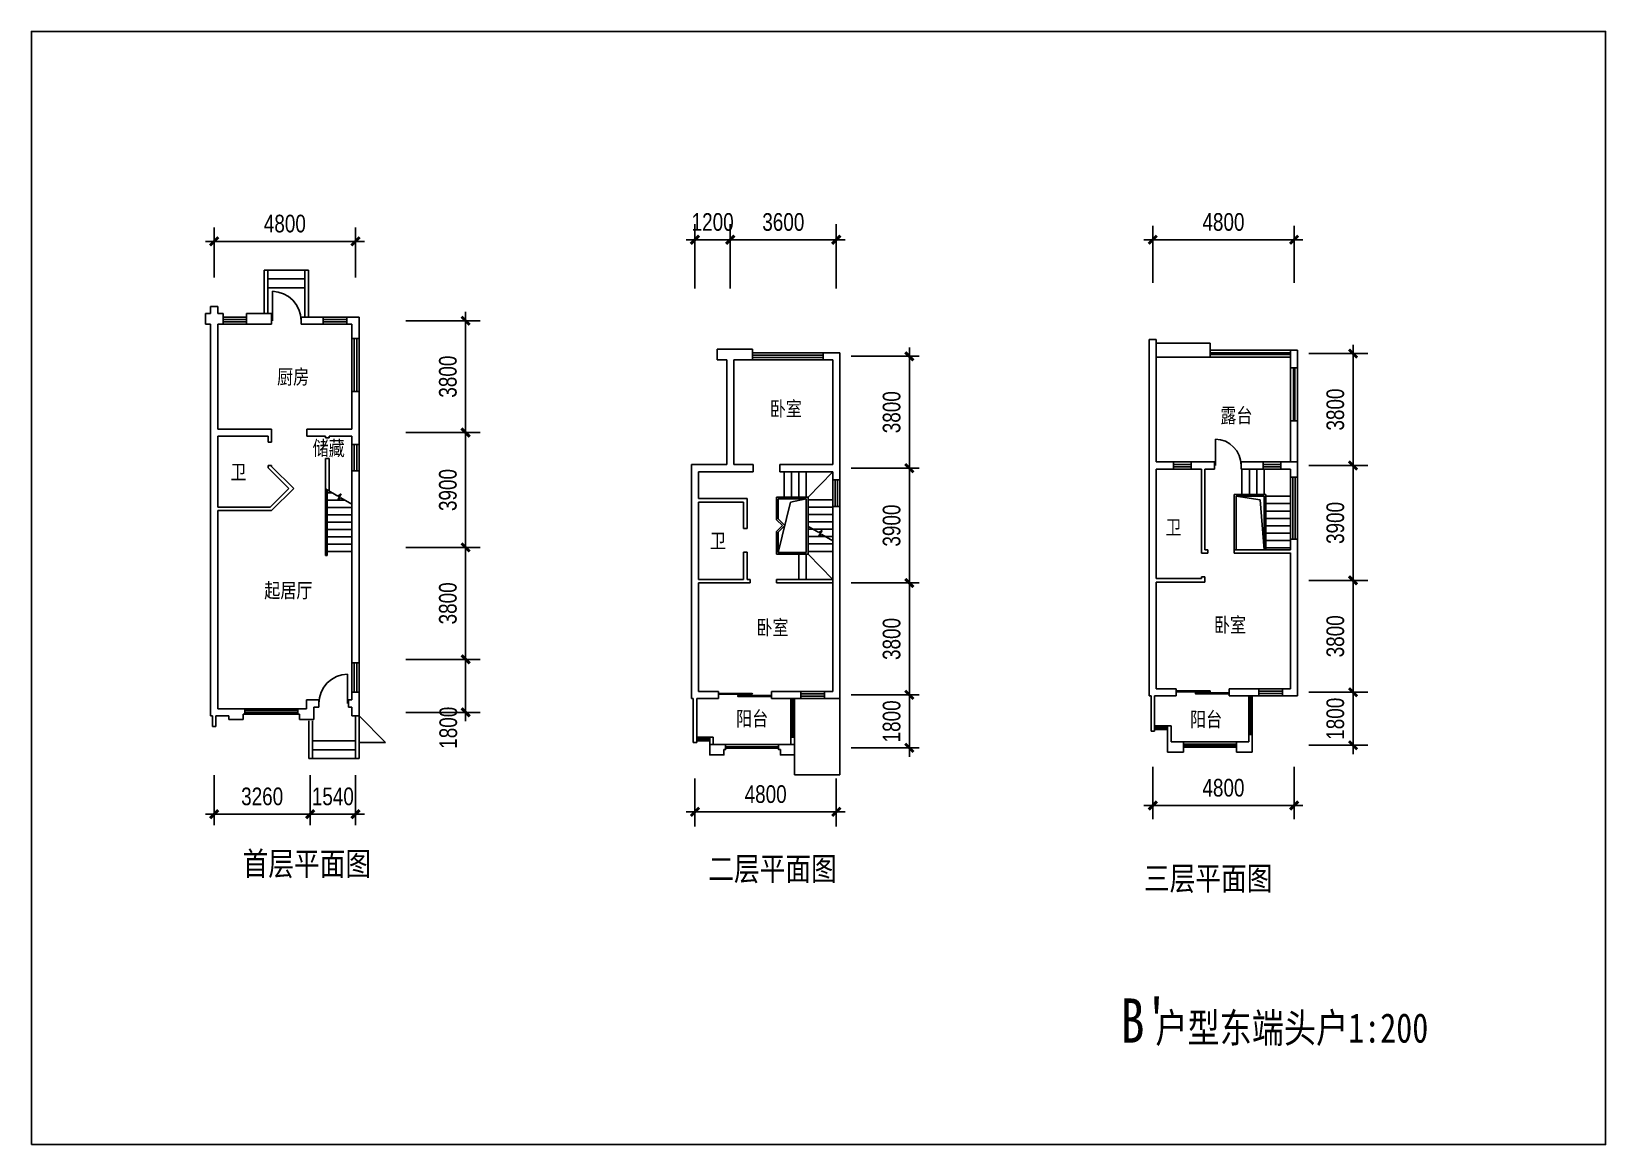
# Model space of a CAD drawing. Extents: x 44538 to 169108, y -31409 to 78060.
# Drawn here: x 115242 to 168702, y -31409 to 6391 of the extents above; entities that cross this region are included whole.
import ezdxf

# ---------------------------------------------------------------- set-up
doc = ezdxf.new("R2010")
doc.units = 0
doc.header["$LTSCALE"] = 1000
doc.header["$MEASUREMENT"] = 0
doc.header["$PDMODE"] = 2
doc.layers.get('0').update_dxf_attribs({"linetype": 'CONTINUOUS'})
doc.layers.get('DEFPOINTS').update_dxf_attribs({"linetype": 'CONTINUOUS'})
for name, color, linetype in [('AXIS', 3, 'CONTINUOUS'), ('GROUND', 2, 'CONTINUOUS'), ('PLN-TEXT', 7, 'CONTINUOUS'), ('PUB_TEXT', 7, 'CONTINUOUS'), ('PUB_TITLE', 4, 'CONTINUOUS'), ('ROOF', 4, 'CONTINUOUS'), ('STAIR', 4, 'CONTINUOUS'), ('WALL', 255, 'CONTINUOUS'), ('WINDOW', 2, 'CONTINUOUS')]:
    doc.layers.add(name, color=color, linetype=linetype)
doc.styles.add('-宋体', font='SimSun.ttf', dxfattribs={"width": 0.8})
doc.styles.add('_HZTXT', font='SimSun.ttf')
doc.styles.add('DIM_FONT', font='rt.shx', dxfattribs={"width": 0.8, "bigfont": 'jd.shx'})
doc.dimstyles.new('AXIS200', dxfattribs={"dimscale": 2, "dimtxt": 300, "dimasz": 1, "dimexe": 250, "dimexo": 300, "dimgap": 150, "dimtad": 1, "dimdec": 0, "dimzin": 0, "dimtxsty": 'DIM_FONT', "dimblk": '_DIMX', "dimblk1": '_DIMX', "dimblk2": '_DIMX', "dimcen": 0.09, "dimdle": 30, "dimse1": 1, "dimse2": 1, "dimclrd": 256, "dimclre": 256, "dimclrt": 7, "dimazin": 3, "dimtfac": 1, "dimtdec": 0, "dimtix": 1, "dimtmove": 0, "dimatfit": 3, "dimtolj": 1, "dimtzin": 0})
doc.dimstyles.new('DIMN200', dxfattribs={"dimscale": 2, "dimtxt": 300, "dimasz": 1, "dimexe": 250, "dimexo": 300, "dimgap": 150, "dimtad": 1, "dimdec": 0, "dimzin": 0, "dimtxsty": 'DIM_FONT', "dimblk": '_DIMX', "dimblk1": '_DIMX', "dimblk2": '_DIMX', "dimcen": 0.09, "dimdle": 30, "dimclrd": 256, "dimclre": 256, "dimclrt": 7, "dimazin": 3, "dimtfac": 1, "dimtdec": 0, "dimtix": 1, "dimtmove": 0, "dimatfit": 3, "dimtolj": 1, "dimtzin": 0})

# ---------------------------------------------------------------- blocks, each defined once
blk = doc.blocks.new('_DIMX')
blk.add_line((-150, 0), (150, 0))
at = {"const_width": 50}
blk.add_lwpolyline([(-70, -70), (70, 70)], dxfattribs=at)
blk = doc.blocks.new('*D24')
at = {"linetype": 'BYBLOCK'}
blk.add_line((121449, -736), (126245, -736), dxfattribs=at)
at = {"layer": 'DEFPOINTS', "color": 0, "linetype": 'BYBLOCK'}
for p in [(126247, -736), (121447, -6336), (126247, -6336)]:
    blk.add_point(p, dxfattribs=at)
at = {"linetype": 'BYBLOCK', "xscale": 2, "yscale": 2, "zscale": 2, "rotation": 180}
blk.add_blockref('_DIMX', (121447, -736), dxfattribs=at)
at = {"linetype": 'BYBLOCK', "xscale": 2, "yscale": 2, "zscale": 2}
blk.add_blockref('_DIMX', (126247, -736), dxfattribs=at)
at = {"color": 7, "linetype": 'BYBLOCK', "insert": (123847, -136), "char_height": 600, "attachment_point": 5, "style": 'DIM_FONT'}
blk.add_mtext('\\A1;4800', dxfattribs=at)
blk = doc.blocks.new('M_B15SGY')
at = {"linetype": 'CONTINUOUS'}
for p, q in [((-0.5, 0.5), (0.5, 0.5)), ((0.5, 0.167), (-0.5, 0.167)), ((0.5, -0.167), (-0.5, -0.167))]:
    blk.add_line(p, q, dxfattribs=at)
blk = doc.blocks.new('*D25')
at = {"linetype": 'BYBLOCK'}
for p, q in [((124705, -20190), (124703, -20190)), ((124707, -20190), (126247, -20190)), ((126249, -20190), (126251, -20190))]:
    blk.add_line(p, q, dxfattribs=at)
at = {"layer": 'DEFPOINTS', "color": 0, "linetype": 'BYBLOCK'}
for p in [(124707, -13790), (126247, -13790), (126247, -20190)]:
    blk.add_point(p, dxfattribs=at)
at = {"linetype": 'BYBLOCK', "xscale": 2, "yscale": 2, "zscale": 2}
blk.add_blockref('_DIMX', (124707, -20190), dxfattribs=at)
at = {"linetype": 'BYBLOCK', "xscale": 2, "yscale": 2, "zscale": 2, "rotation": 180}
blk.add_blockref('_DIMX', (126247, -20190), dxfattribs=at)
at = {"color": 7, "linetype": 'BYBLOCK', "insert": (125477, -19590), "char_height": 600, "attachment_point": 5, "style": 'DIM_FONT'}
blk.add_mtext('\\A1;1540', dxfattribs=at)
blk = doc.blocks.new('M_A2ZXL')
blk.add_line((-0.472, 0), (-0.472, -1))
blk.add_arc((-0.5, 0), 1, 271.6231, 0)
blk = doc.blocks.new('*D26')
at = {"linetype": 'BYBLOCK'}
for p, q in [((128562, -3431), (130486, -3431)), ((129986, -3433), (129986, -7229)), ((128562, -7231), (130486, -7231))]:
    blk.add_line(p, q, dxfattribs=at)
at = {"layer": 'DEFPOINTS', "color": 0, "linetype": 'BYBLOCK'}
for p in [(127962, -3431), (127962, -7231), (129986, -7231)]:
    blk.add_point(p, dxfattribs=at)
at = {"linetype": 'BYBLOCK', "xscale": 2, "yscale": 2, "zscale": 2}
for p, rotation in [((129986, -3431), 90), ((129986, -7231), 270)]:
    blk.add_blockref('_DIMX', p, dxfattribs=dict(at, rotation=rotation))
at = {"color": 7, "linetype": 'BYBLOCK', "insert": (129386, -5331), "char_height": 600, "attachment_point": 5, "rotation": 90, "style": 'DIM_FONT'}
blk.add_mtext('\\A1;3800', dxfattribs=at)
blk = doc.blocks.new('*D27')
at = {"linetype": 'BYBLOCK'}
blk.add_line((129986, -11133), (129986, -14929), dxfattribs=at)
at = {"layer": 'DEFPOINTS', "color": 0, "linetype": 'BYBLOCK'}
for p in [(127962, -11131), (127962, -14931), (129986, -14931)]:
    blk.add_point(p, dxfattribs=at)
at = {"linetype": 'BYBLOCK', "xscale": 2, "yscale": 2, "zscale": 2}
for p, rotation in [((129986, -11131), 90), ((129986, -14931), 270)]:
    blk.add_blockref('_DIMX', p, dxfattribs=dict(at, rotation=rotation))
at = {"color": 7, "linetype": 'BYBLOCK', "insert": (129386, -13031), "char_height": 600, "attachment_point": 5, "rotation": 90, "style": 'DIM_FONT'}
blk.add_mtext('\\A1;3800', dxfattribs=at)
blk = doc.blocks.new('*D28')
at = {"linetype": 'BYBLOCK'}
blk.add_line((129986, -14933), (129986, -16729), dxfattribs=at)
at = {"layer": 'DEFPOINTS', "color": 0, "linetype": 'BYBLOCK'}
for p in [(127962, -14931), (127962, -16731), (129986, -16731)]:
    blk.add_point(p, dxfattribs=at)
at = {"linetype": 'BYBLOCK', "xscale": 2, "yscale": 2, "zscale": 2}
for p, rotation in [((129986, -14931), 90), ((129986, -16731), 270)]:
    blk.add_blockref('_DIMX', p, dxfattribs=dict(at, rotation=rotation))
at = {"color": 7, "linetype": 'BYBLOCK', "insert": (129400, -17255), "char_height": 600, "attachment_point": 5, "rotation": 90, "style": 'DIM_FONT'}
blk.add_mtext('\\A1;1800', dxfattribs=at)
blk = doc.blocks.new('*D29')
at = {"linetype": 'BYBLOCK'}
blk.add_line((129986, -7233), (129986, -11129), dxfattribs=at)
at = {"layer": 'DEFPOINTS', "color": 0, "linetype": 'BYBLOCK'}
for p in [(127962, -7231), (127962, -11131), (129986, -11131)]:
    blk.add_point(p, dxfattribs=at)
at = {"linetype": 'BYBLOCK', "xscale": 2, "yscale": 2, "zscale": 2}
for p, rotation in [((129986, -7231), 90), ((129986, -11131), 270)]:
    blk.add_blockref('_DIMX', p, dxfattribs=dict(at, rotation=rotation))
at = {"color": 7, "linetype": 'BYBLOCK', "insert": (129386, -9181), "char_height": 600, "attachment_point": 5, "rotation": 90, "style": 'DIM_FONT'}
blk.add_mtext('\\A1;3900', dxfattribs=at)
blk = doc.blocks.new('*D30')
at = {"linetype": 'BYBLOCK'}
blk.add_line((121449, -20190), (124705, -20190), dxfattribs=at)
at = {"layer": 'DEFPOINTS', "color": 0, "linetype": 'BYBLOCK'}
for p in [(121447, -13790), (124707, -13790), (124707, -20190)]:
    blk.add_point(p, dxfattribs=at)
at = {"linetype": 'BYBLOCK', "xscale": 2, "yscale": 2, "zscale": 2, "rotation": 180}
blk.add_blockref('_DIMX', (121447, -20190), dxfattribs=at)
at = {"linetype": 'BYBLOCK', "xscale": 2, "yscale": 2, "zscale": 2}
blk.add_blockref('_DIMX', (124707, -20190), dxfattribs=at)
at = {"color": 7, "linetype": 'BYBLOCK', "insert": (123077, -19590), "char_height": 600, "attachment_point": 5, "style": 'DIM_FONT'}
blk.add_mtext('\\A1;3260', dxfattribs=at)
blk = doc.blocks.new('*D31')
at = {"linetype": 'BYBLOCK'}
blk.add_line((145057, -4641), (145057, -8437), dxfattribs=at)
at = {"layer": 'DEFPOINTS', "color": 0, "linetype": 'BYBLOCK'}
for p in [(141848, -4639), (141848, -8439), (145057, -8439)]:
    blk.add_point(p, dxfattribs=at)
at = {"linetype": 'BYBLOCK', "xscale": 2, "yscale": 2, "zscale": 2}
for p, rotation in [((145057, -4639), 90), ((145057, -8439), 270)]:
    blk.add_blockref('_DIMX', p, dxfattribs=dict(at, rotation=rotation))
at = {"color": 7, "linetype": 'BYBLOCK', "insert": (144457, -6539), "char_height": 600, "attachment_point": 5, "rotation": 90, "style": 'DIM_FONT'}
blk.add_mtext('\\A1;3800', dxfattribs=at)
blk = doc.blocks.new('*D32')
at = {"linetype": 'BYBLOCK'}
for p, q in [((145057, -16137), (145057, -16135)), ((145057, -16139), (145057, -17939)), ((145057, -17941), (145057, -17943))]:
    blk.add_line(p, q, dxfattribs=at)
at = {"layer": 'DEFPOINTS', "color": 0, "linetype": 'BYBLOCK'}
for p in [(141848, -16139), (141848, -17939), (145057, -17939)]:
    blk.add_point(p, dxfattribs=at)
at = {"linetype": 'BYBLOCK', "xscale": 2, "yscale": 2, "zscale": 2}
for p, rotation in [((145057, -16139), 270), ((145057, -17939), 90)]:
    blk.add_blockref('_DIMX', p, dxfattribs=dict(at, rotation=rotation))
at = {"color": 7, "linetype": 'BYBLOCK', "insert": (144457, -17039), "char_height": 600, "attachment_point": 5, "rotation": 90, "style": 'DIM_FONT'}
blk.add_mtext('\\A1;1800', dxfattribs=at)
blk = doc.blocks.new('*D33')
at = {"linetype": 'BYBLOCK'}
for p, q in [((137777, -18976), (137777, -20612)), ((142577, -18976), (142577, -20612)), ((137779, -20112), (142575, -20112))]:
    blk.add_line(p, q, dxfattribs=at)
at = {"layer": 'DEFPOINTS', "color": 0, "linetype": 'BYBLOCK'}
for p in [(137777, -18376), (142577, -18376), (142577, -20112)]:
    blk.add_point(p, dxfattribs=at)
at = {"linetype": 'BYBLOCK', "xscale": 2, "yscale": 2, "zscale": 2, "rotation": 180}
blk.add_blockref('_DIMX', (137777, -20112), dxfattribs=at)
at = {"linetype": 'BYBLOCK', "xscale": 2, "yscale": 2, "zscale": 2}
blk.add_blockref('_DIMX', (142577, -20112), dxfattribs=at)
at = {"color": 7, "linetype": 'BYBLOCK', "insert": (140177, -19512), "char_height": 600, "attachment_point": 5, "style": 'DIM_FONT'}
blk.add_mtext('\\A1;4800', dxfattribs=at)
blk = doc.blocks.new('*D34')
at = {"linetype": 'BYBLOCK'}
blk.add_line((145057, -8441), (145057, -12337), dxfattribs=at)
at = {"layer": 'DEFPOINTS', "color": 0, "linetype": 'BYBLOCK'}
for p in [(141848, -8439), (141848, -12339), (145057, -12339)]:
    blk.add_point(p, dxfattribs=at)
at = {"linetype": 'BYBLOCK', "xscale": 2, "yscale": 2, "zscale": 2}
for p, rotation in [((145057, -8439), 90), ((145057, -12339), 270)]:
    blk.add_blockref('_DIMX', p, dxfattribs=dict(at, rotation=rotation))
at = {"color": 7, "linetype": 'BYBLOCK', "insert": (144457, -10389), "char_height": 600, "attachment_point": 5, "rotation": 90, "style": 'DIM_FONT'}
blk.add_mtext('\\A1;3900', dxfattribs=at)
blk = doc.blocks.new('M_A14NPV')
for points in [[(0.18, 0.178), (0.177, 0.16), (-0.617, 0.16), (-0.617, 0.181)], [(0.632, 0.226), (0.629, 0.208), (-0.164, 0.208), (-0.164, 0.229)]]:
    blk.add_lwpolyline(points, close=True)
blk = doc.blocks.new('*D35')
at = {"linetype": 'BYBLOCK'}
blk.add_line((145057, -12341), (145057, -16137), dxfattribs=at)
at = {"layer": 'DEFPOINTS', "color": 0, "linetype": 'BYBLOCK'}
for p in [(141848, -12339), (141848, -16139), (145057, -16139)]:
    blk.add_point(p, dxfattribs=at)
at = {"linetype": 'BYBLOCK', "xscale": 2, "yscale": 2, "zscale": 2}
for p, rotation in [((145057, -12339), 90), ((145057, -16139), 270)]:
    blk.add_blockref('_DIMX', p, dxfattribs=dict(at, rotation=rotation))
at = {"color": 7, "linetype": 'BYBLOCK', "insert": (144457, -14239), "char_height": 600, "attachment_point": 5, "rotation": 90, "style": 'DIM_FONT'}
blk.add_mtext('\\A1;3800', dxfattribs=at)
blk = doc.blocks.new('*D36')
at = {"linetype": 'BYBLOCK'}
blk.add_line((142575, -682), (138979, -682), dxfattribs=at)
at = {"layer": 'DEFPOINTS', "color": 0, "linetype": 'BYBLOCK'}
for p in [(138977, -682), (138977, -6282), (142577, -6282)]:
    blk.add_point(p, dxfattribs=at)
at = {"linetype": 'BYBLOCK', "xscale": 2, "yscale": 2, "zscale": 2, "rotation": 180}
blk.add_blockref('_DIMX', (138977, -682), dxfattribs=at)
at = {"linetype": 'BYBLOCK', "xscale": 2, "yscale": 2, "zscale": 2}
blk.add_blockref('_DIMX', (142577, -682), dxfattribs=at)
at = {"color": 7, "linetype": 'BYBLOCK', "insert": (140777, -82), "char_height": 600, "attachment_point": 5, "style": 'DIM_FONT'}
blk.add_mtext('\\A1;3600', dxfattribs=at)
blk = doc.blocks.new('*D37')
at = {"linetype": 'BYBLOCK'}
for p, q in [((137775, -682), (137773, -682)), ((138977, -682), (137777, -682)), ((138979, -682), (138981, -682))]:
    blk.add_line(p, q, dxfattribs=at)
at = {"layer": 'DEFPOINTS', "color": 0, "linetype": 'BYBLOCK'}
for p in [(137777, -682), (137777, -6282), (138977, -6282)]:
    blk.add_point(p, dxfattribs=at)
at = {"linetype": 'BYBLOCK', "xscale": 2, "yscale": 2, "zscale": 2}
blk.add_blockref('_DIMX', (137777, -682), dxfattribs=at)
at = {"linetype": 'BYBLOCK', "xscale": 2, "yscale": 2, "zscale": 2, "rotation": 180}
blk.add_blockref('_DIMX', (138977, -682), dxfattribs=at)
at = {"color": 7, "linetype": 'BYBLOCK', "insert": (138377, -82), "char_height": 600, "attachment_point": 5, "style": 'DIM_FONT'}
blk.add_mtext('\\A1;1200', dxfattribs=at)
blk = doc.blocks.new('*D65')
at = {"linetype": 'BYBLOCK'}
for p, q in [((160127, -16047), (160127, -16045)), ((160127, -16049), (160127, -17849)), ((160127, -17851), (160127, -17853))]:
    blk.add_line(p, q, dxfattribs=at)
at = {"layer": 'DEFPOINTS', "color": 0, "linetype": 'BYBLOCK'}
for p in [(158625, -16049), (158625, -17849), (160127, -17849)]:
    blk.add_point(p, dxfattribs=at)
at = {"linetype": 'BYBLOCK', "xscale": 2, "yscale": 2, "zscale": 2}
for p, rotation in [((160127, -16049), 270), ((160127, -17849), 90)]:
    blk.add_blockref('_DIMX', p, dxfattribs=dict(at, rotation=rotation))
at = {"color": 7, "linetype": 'BYBLOCK', "insert": (159527, -16949), "char_height": 600, "attachment_point": 5, "rotation": 90, "style": 'DIM_FONT'}
blk.add_mtext('\\A1;1800', dxfattribs=at)
blk = doc.blocks.new('*D66')
at = {"linetype": 'BYBLOCK'}
blk.add_line((153327, -19895), (158123, -19895), dxfattribs=at)
at = {"layer": 'DEFPOINTS', "color": 0, "linetype": 'BYBLOCK'}
for p in [(153325, -13820), (158125, -13820), (158125, -19895)]:
    blk.add_point(p, dxfattribs=at)
at = {"linetype": 'BYBLOCK', "xscale": 2, "yscale": 2, "zscale": 2, "rotation": 180}
blk.add_blockref('_DIMX', (153325, -19895), dxfattribs=at)
at = {"linetype": 'BYBLOCK', "xscale": 2, "yscale": 2, "zscale": 2}
blk.add_blockref('_DIMX', (158125, -19895), dxfattribs=at)
at = {"color": 7, "linetype": 'BYBLOCK', "insert": (155725, -19295), "char_height": 600, "attachment_point": 5, "style": 'DIM_FONT'}
blk.add_mtext('\\A1;4800', dxfattribs=at)
blk = doc.blocks.new('*D67')
at = {"linetype": 'BYBLOCK'}
blk.add_line((160127, -8351), (160127, -12247), dxfattribs=at)
at = {"layer": 'DEFPOINTS', "color": 0, "linetype": 'BYBLOCK'}
for p in [(158625, -8349), (158625, -12249), (160127, -12249)]:
    blk.add_point(p, dxfattribs=at)
at = {"linetype": 'BYBLOCK', "xscale": 2, "yscale": 2, "zscale": 2}
for p, rotation in [((160127, -8349), 90), ((160127, -12249), 270)]:
    blk.add_blockref('_DIMX', p, dxfattribs=dict(at, rotation=rotation))
at = {"color": 7, "linetype": 'BYBLOCK', "insert": (159527, -10299), "char_height": 600, "attachment_point": 5, "rotation": 90, "style": 'DIM_FONT'}
blk.add_mtext('\\A1;3900', dxfattribs=at)
blk = doc.blocks.new('*D68')
at = {"linetype": 'BYBLOCK'}
blk.add_line((160127, -12251), (160127, -16047), dxfattribs=at)
at = {"layer": 'DEFPOINTS', "color": 0, "linetype": 'BYBLOCK'}
for p in [(158625, -12249), (158625, -16049), (160127, -16049)]:
    blk.add_point(p, dxfattribs=at)
at = {"linetype": 'BYBLOCK', "xscale": 2, "yscale": 2, "zscale": 2}
for p, rotation in [((160127, -12249), 90), ((160127, -16049), 270)]:
    blk.add_blockref('_DIMX', p, dxfattribs=dict(at, rotation=rotation))
at = {"color": 7, "linetype": 'BYBLOCK', "insert": (159527, -14149), "char_height": 600, "attachment_point": 5, "rotation": 90, "style": 'DIM_FONT'}
blk.add_mtext('\\A1;3800', dxfattribs=at)
blk = doc.blocks.new('*D69')
at = {"linetype": 'BYBLOCK'}
for p, q in [((159225, -4549), (160627, -4549)), ((160127, -4551), (160127, -8347)), ((159225, -8349), (160627, -8349))]:
    blk.add_line(p, q, dxfattribs=at)
at = {"layer": 'DEFPOINTS', "color": 0, "linetype": 'BYBLOCK'}
for p in [(158625, -4549), (158625, -8349), (160127, -8349)]:
    blk.add_point(p, dxfattribs=at)
at = {"linetype": 'BYBLOCK', "xscale": 2, "yscale": 2, "zscale": 2}
for p, rotation in [((160127, -4549), 90), ((160127, -8349), 270)]:
    blk.add_blockref('_DIMX', p, dxfattribs=dict(at, rotation=rotation))
at = {"color": 7, "linetype": 'BYBLOCK', "insert": (159527, -6449), "char_height": 600, "attachment_point": 5, "rotation": 90, "style": 'DIM_FONT'}
blk.add_mtext('\\A1;3800', dxfattribs=at)
blk = doc.blocks.new('*D70')
at = {"linetype": 'BYBLOCK'}
blk.add_line((153327, -681), (158123, -681), dxfattribs=at)
at = {"layer": 'DEFPOINTS', "color": 0, "linetype": 'BYBLOCK'}
for p in [(158125, -681), (153325, -6281), (158125, -6281)]:
    blk.add_point(p, dxfattribs=at)
at = {"linetype": 'BYBLOCK', "xscale": 2, "yscale": 2, "zscale": 2, "rotation": 180}
blk.add_blockref('_DIMX', (153325, -681), dxfattribs=at)
at = {"linetype": 'BYBLOCK', "xscale": 2, "yscale": 2, "zscale": 2}
blk.add_blockref('_DIMX', (158125, -681), dxfattribs=at)
at = {"color": 7, "linetype": 'BYBLOCK', "insert": (155725, -81), "char_height": 600, "attachment_point": 5, "style": 'DIM_FONT'}
blk.add_mtext('\\A1;4800', dxfattribs=at)

msp = doc.modelspace()

# ---------------------------------------------------------------- linework, layer by layer
at = {"layer": 'AXIS'}
for p, q in [((121446.9, -260.1), (121446.9, -1960.1)), ((126246.9, -260.1), (126246.9, -1960.1)), ((137777, -150.5), (137777, -2332.1)), ((138977, -150.5), (138977, -2332.1)), ((142577, -150.5), (142577, -2332.1)), ((153324.9, -214.5), (153324.9, -2140.6)), ((158124.9, -214.5), (158124.9, -2140.6)), ((129085.9, -3431.4), (127961.8, -3431.4)), ((145385.7, -4638.6), (143077, -4638.6)), ((160124.9, -4549.3), (158624.9, -4549.3)), ((129085.9, -7231.4), (127961.8, -7231.4)), ((145385.7, -8438.6), (143077, -8438.6)), ((160124.9, -8349.3), (158624.9, -8349.3)), ((130485.9, -11131.4), (127961.8, -11131.4)), ((160627.1, -12249.3), (158624.9, -12249.3)), ((145385.7, -12338.6), (143077, -12338.6)), ((130485.9, -14931.4), (127961.8, -14931.4)), ((145385.7, -16138.6), (143077, -16138.6)), ((160627.1, -16049.3), (158624.9, -16049.3)), ((130485.9, -16731.4), (127961.8, -16731.4)), ((145385.7, -17938.6), (143077, -17938.6)), ((160627.1, -17849.3), (158624.9, -17849.3)), ((153324.9, -20361.3), (153324.9, -18586.3)), ((158124.9, -20361.3), (158124.9, -18586.3)), ((121446.9, -20568.4), (121446.9, -18868.4)), ((124706.9, -20568.4), (124706.9, -18868.4)), ((126246.9, -20568.4), (126246.9, -18868.4)), ((137777, -20300.5), (137777, -19475.5)), ((142577, -20300.5), (142577, -19475.5))]:
    msp.add_line(p, q, dxfattribs=at)
at = {"layer": 'GROUND'}
for q in [(126366.9, -16851.4), (126366.9, -17751.4)]:
    msp.add_line((127266.9, -17751.4), q, dxfattribs=at)
at = {"layer": 'PLN-TEXT'}
msp.add_line((142127, -4518.6), (139727, -4518.6), dxfattribs=at)
at = {"layer": 'PUB_TEXT'}
for p, q in [((138857, -8318.6), (137657, -8318.6)), ((137657, -16018.6), (137657, -16258.6)), ((137717, -16258.6), (137657, -16258.6)), ((153264.9, -16169.3), (153204.9, -16169.3)), ((121386.9, -16851.4), (121326.9, -16851.4))]:
    msp.add_line(p, q, dxfattribs=at)
at = {"layer": 'PUB_TITLE'}
msp.add_lwpolyline([(115241.9, -31408.7), (115241.9, 6391.3), (168701.9, 6391.3), (168701.9, -31408.7)], close=True, dxfattribs=at)
at = {"layer": 'ROOF'}
for p, q in [((155274.9, -4189.3), (153444.8, -4189.3)), ((155274.9, -4669.3), (155274.9, -4189.3)), ((155274.9, -4669.3), (153444.8, -4669.3)), ((155274.9, -4429.3), (158244.9, -4429.3)), ((155274.9, -4524.3), (158004.9, -4524.3)), ((155274.9, -4574.3), (158004.9, -4574.3)), ((155274.9, -4669.3), (158004.9, -4669.3)), ((158004.9, -4429.3), (158004.9, -8229.3)), ((158244.9, -4429.3), (158004.9, -4429.3)), ((158244.9, -4429.3), (158244.9, -8229.3)), ((158004.9, -5029.3), (158244.9, -5029.3)), ((158099.9, -5029.3), (158099.9, -6829.3)), ((158149.9, -5029.3), (158149.9, -6829.3)), ((158004.9, -6829.3), (158244.9, -6829.3))]:
    msp.add_line(p, q, dxfattribs=at)
at = {"layer": 'STAIR'}
for p, q in [((123146.9, -1711.4), (123146.9, -3191.4)), ((123146.9, -1711.4), (124646.9, -1711.4)), ((123266.9, -1711.4), (123266.9, -3191.4)), ((123266.9, -2011.4), (124526.9, -2011.4)), ((124526.9, -1711.4), (124526.9, -3311.4)), ((124646.9, -1711.4), (124646.9, -3311.4)), ((123266.9, -2311.4), (124526.9, -2311.4)), ((156354.9, -9329.3), (156354.9, -8469.3)), ((156604.9, -9329.3), (156604.9, -8469.3)), ((156854.9, -9329.3), (156854.9, -8469.3)), ((157104.9, -9329.3), (157104.9, -8469.3)), ((140807, -9418.6), (140807, -8558.6)), ((141057, -9418.6), (141057, -8558.6)), ((141307, -9418.6), (141307, -8558.6)), ((141557, -9418.6), (141557, -8558.6)), ((141617, -9418.6), (142457, -8558.6)), ((125650, -9384.6), (125226.9, -9139.4)), ((125226.9, -9139.4), (125226.9, -11406.4)), ((125286.9, -9174.1), (125286.9, -11406.4)), ((125286.9, -9271.4), (125454.8, -9271.4)), ((125286.9, -9521.4), (125886.2, -9521.4)), ((125641.8, -9518.5), (125762.1, -9310.8)), ((125753.9, -9444.7), (125641.8, -9518.5)), ((125762.1, -9310.8), (125650, -9384.6)), ((126126.9, -9660.9), (125753.9, -9444.7)), ((140547, -9418.6), (141617, -9418.6)), ((140547, -9418.6), (140547, -10188.6)), ((140607, -9478.6), (141557, -9478.6)), ((140607, -9478.6), (140607, -10163.7)), ((140607, -11298.6), (141026, -9598.7)), ((141026, -9598.7), (141557, -9478.6)), ((141557, -9478.6), (141557, -11298.6)), ((141617, -9418.6), (141617, -11358.6)), ((141617, -9513.6), (142457, -9513.6)), ((156094.9, -11209.3), (156094.9, -9329.3)), ((156094.9, -9329.3), (157164.9, -9329.3)), ((156967, -9509.5), (156154.9, -9389.3)), ((156154.9, -9389.3), (157104.9, -9389.3)), ((156154.9, -11209.3), (156154.9, -9389.3)), ((157104.1, -11209.3), (156967, -9509.5)), ((157104.9, -9389.3), (157104.9, -11209.3)), ((157164.9, -9329.3), (157164.9, -11209.3)), ((157164.9, -9394.3), (158004.9, -9394.3)), ((125286.9, -9771.4), (126126.9, -9771.4)), ((125286.9, -10021.4), (126126.9, -10021.4)), ((141617, -9763.6), (142457, -9763.6)), ((141617, -10013.6), (142457, -10013.6)), ((157164.9, -9644.3), (158004.9, -9644.3)), ((157164.9, -9894.3), (158004.9, -9894.3)), ((157164.9, -10144.3), (158004.9, -10144.3)), ((125286.9, -10271.4), (126126.9, -10271.4)), ((125286.9, -10521.4), (126126.9, -10521.4)), ((140547, -10188.6), (140747, -10388.6)), ((140547, -10588.6), (140747, -10388.6)), ((140547, -10588.6), (140547, -11358.6)), ((140607, -10163.7), (140831.9, -10388.6)), ((140607, -10613.4), (140831.9, -10388.6)), ((140607, -10613.4), (140607, -11298.6)), ((141980.1, -10626.7), (141607, -10410.5)), ((141617, -10263.6), (142457, -10263.6)), ((141617, -10513.6), (142457, -10513.6)), ((141971.9, -10760.6), (142092.2, -10552.9)), ((142084, -10686.9), (141971.9, -10760.6)), ((142092.2, -10552.9), (141980.1, -10626.7)), ((142457, -10903.1), (142084, -10686.9)), ((157164.9, -10394.3), (158004.9, -10394.3)), ((157164.9, -10644.3), (158004.9, -10644.3)), ((125286.9, -10771.4), (126126.9, -10771.4)), ((125286.9, -11021.4), (126126.9, -11021.4)), ((141617, -10763.6), (142457, -10763.6)), ((141617, -11013.6), (142457, -11013.6)), ((157164.9, -10894.3), (158004.9, -10894.3)), ((157164.9, -11144.3), (158004.9, -11144.3)), ((125226.9, -11406.4), (125286.9, -11406.4)), ((125286.9, -11271.4), (126126.9, -11271.4)), ((140547, -11358.6), (141617, -11358.6)), ((140607, -11298.6), (141557, -11298.6)), ((141307, -11358.6), (141307, -12218.6)), ((141557, -11358.6), (141557, -12218.6)), ((141617, -11263.6), (142457, -11263.6)), ((142457, -12218.6), (141617, -11358.6)), ((124666.9, -17021.4), (124666.9, -18301.4)), ((124786.9, -17021.4), (124786.9, -18301.4)), ((126246.9, -16851.4), (126246.9, -18301.4)), ((126366.9, -16851.4), (126366.9, -18301.4)), ((126246.9, -17701.4), (124786.9, -17701.4)), ((126246.9, -18001.4), (124786.9, -18001.4)), ((126366.9, -18301.4), (124666.9, -18301.4))]:
    msp.add_line(p, q, dxfattribs=at)
at = {"layer": 'WALL'}
for p, q in [((121146.9, -3191.4), (121326.9, -3191.4)), ((121146.9, -3191.4), (121146.9, -3551.4)), ((121566.9, -2951.4), (121326.9, -2951.4)), ((121326.9, -3191.4), (121326.9, -2951.4)), ((121566.9, -3191.4), (121566.9, -2951.4)), ((121566.9, -3191.4), (121746.9, -3191.4)), ((121746.9, -3191.4), (121746.9, -3551.4)), ((122546.9, -3191.4), (123396.9, -3191.4)), ((122546.9, -3191.4), (122546.9, -3551.4)), ((123396.9, -3191.4), (123396.9, -3551.4)), ((121146.9, -3551.4), (121326.9, -3551.4)), ((121326.9, -7111.4), (121326.9, -3551.4)), ((121566.9, -7111.4), (121566.9, -3551.4)), ((121566.9, -3551.4), (121746.9, -3551.4)), ((122546.9, -3551.4), (123396.9, -3551.4)), ((124396.9, -3311.4), (125146.9, -3311.4)), ((124396.9, -3311.4), (124396.9, -3551.4)), ((124396.9, -3551.4), (125146.9, -3551.4)), ((125146.9, -3311.4), (125146.9, -3551.4)), ((125946.9, -3311.4), (125946.9, -3551.4)), ((125946.9, -3311.4), (125946.9, -3551.4)), ((125946.9, -3311.4), (126366.9, -3311.4)), ((125946.9, -3551.4), (126126.9, -3551.4)), ((126126.9, -3551.4), (126126.9, -4031.4)), ((126366.9, -3311.4), (126366.9, -4031.4)), ((126126.9, -4031.4), (126366.9, -4031.4)), ((153205, -8228), (153205, -4069.3)), ((153205, -4069.3), (153444.8, -4069.3)), ((153444.8, -8227.1), (153444.8, -4069.3)), ((138527, -4398.6), (138527, -4758.6)), ((138527, -4398.6), (139727, -4398.6)), ((138857, -4758.6), (138527, -4758.6)), ((138857, -8318.6), (138857, -4758.6)), ((139097, -8318.6), (139097, -4758.6)), ((139097, -4758.6), (139727, -4758.6)), ((139727, -4398.6), (139727, -4758.6)), ((142127, -4518.6), (142127, -4758.6)), ((142697, -4518.6), (142127, -4518.6)), ((142127, -4758.6), (142457, -4758.6)), ((142457, -4758.6), (142457, -8318.6)), ((142697, -4518.6), (142697, -8838.6)), ((126126.9, -5831.4), (126126.9, -7111.4)), ((126126.9, -5831.4), (126366.9, -5831.4)), ((126366.9, -5831.4), (126366.9, -7631.4)), ((121326.9, -9881.9), (121326.9, -7111.4)), ((121566.9, -7111.4), (123396.9, -7111.4)), ((121566.9, -9761.9), (121566.9, -7351.4)), ((121566.9, -7351.4), (123276.9, -7351.4)), ((123276.9, -7551.4), (123276.9, -7351.4)), ((123396.9, -7551.4), (123396.9, -7111.4)), ((124596.9, -7111.4), (126126.9, -7111.4)), ((124596.9, -7351.4), (124596.9, -7111.4)), ((124596.9, -7351.4), (125226.9, -7351.4)), ((125226.9, -7351.4), (125226.9, -7411.4)), ((125226.9, -7411.4), (125346.9, -7411.4)), ((125346.9, -7351.4), (126126.9, -7351.4)), ((125346.9, -7351.4), (125346.9, -7411.4)), ((126126.9, -7351.4), (126126.9, -7631.4)), ((123276.9, -7551.4), (123396.9, -7551.4)), ((126126.9, -7631.4), (126366.9, -7631.4)), ((123276.9, -8431.2), (123276.9, -8351.4)), ((123276.9, -8351.4), (123396.9, -8351.4)), ((123977.5, -9131.7), (123276.9, -8431.2)), ((123396.9, -8381.4), (123396.9, -8351.4)), ((124147.2, -9131.7), (123396.9, -8381.4)), ((125226.9, -8111.4), (125226.9, -9139.4)), ((125226.9, -8111.4), (125346.9, -8111.4)), ((125346.9, -8111.4), (125346.9, -9208.9)), ((126126.9, -8531.4), (126126.9, -15051.4)), ((126126.9, -8531.4), (126366.9, -8531.4)), ((126366.9, -8531.4), (126366.9, -15051.4)), ((137657, -9588.6), (137657, -8318.6)), ((139757, -8318.6), (139097, -8318.6)), ((139757, -8318.6), (139757, -8558.6)), ((142457, -8318.6), (140657, -8318.6)), ((140657, -8318.6), (140657, -8558.6)), ((153204.9, -16169.3), (153205, -8228)), ((153444.9, -8229.3), (154024.9, -8229.3)), ((153444.9, -12189.3), (153444.9, -8469.3)), ((153444.9, -8469.3), (154024.9, -8469.3)), ((154024.9, -8229.3), (154024.9, -8469.3)), ((154624.9, -8229.3), (154624.9, -8469.3)), ((154624.9, -8229.3), (155424.9, -8229.3)), ((154624.9, -8469.3), (154974.9, -8469.3)), ((154974.9, -11329.3), (154974.9, -8469.3)), ((155094.9, -11209.3), (155094.9, -8469.3)), ((155094.9, -8469.3), (155424.9, -8469.3)), ((155424.9, -8229.3), (155424.9, -8469.3)), ((156324.9, -8229.3), (156324.9, -8469.3)), ((156324.9, -8229.3), (157074.9, -8229.3)), ((156324.9, -8469.3), (157074.9, -8469.3)), ((157074.9, -8229.3), (157074.9, -8469.3)), ((157674.9, -8229.3), (158244.9, -8229.3)), ((157674.9, -8229.3), (157674.9, -8469.3)), ((157674.9, -8469.3), (158004.9, -8469.3)), ((158004.9, -11209.3), (158004.9, -8469.3)), ((158004.9, -8469.3), (158004.9, -8749.3)), ((158244.9, -8229.3), (158244.9, -8749.3)), ((137897, -8558.6), (139757, -8558.6)), ((137897, -9468.6), (137897, -8558.6)), ((140657, -8558.6), (142457, -8558.6)), ((142457, -8558.6), (142457, -8838.6)), ((142697, -8838.6), (142457, -8838.6)), ((158244.9, -8749.3), (158004.9, -8749.3)), ((123977.5, -9131.7), (123347.2, -9761.9)), ((124147.2, -9131.7), (123396.9, -9881.9)), ((137657, -12218.6), (137657, -9588.6)), ((137897, -9468.6), (139547, -9468.6)), ((137897, -12218.6), (137897, -9588.6)), ((137897, -9588.6), (139427, -9588.6)), ((139427, -10488.6), (139427, -9588.6)), ((139547, -10488.6), (139547, -9468.6)), ((121326.9, -16851.4), (121326.9, -9881.9)), ((121566.9, -9761.9), (123347.2, -9761.9)), ((121566.9, -16611.4), (121566.9, -9881.9)), ((121566.9, -9881.9), (123396.9, -9881.9)), ((142457, -9738.6), (142457, -16018.6)), ((142697, -9738.6), (142457, -9738.6)), ((142697, -9738.6), (142697, -16258.6)), ((139427, -10488.6), (139547, -10488.6)), ((155094.9, -11209.3), (155194.9, -11209.3)), ((155194.9, -11209.3), (155194.9, -11329.3)), ((156094.9, -11209.3), (158004.9, -11209.3)), ((156094.9, -11209.3), (156094.9, -11329.3)), ((158244.9, -10849.3), (158004.9, -10849.3)), ((158004.9, -11199.3), (158004.9, -10849.3)), ((158244.9, -10849.3), (158244.9, -16169.3)), ((139427, -12218.6), (139427, -11288.6)), ((139427, -11288.6), (139547, -11288.6)), ((139547, -12218.6), (139547, -11288.6)), ((154974.9, -11329.3), (155194.9, -11329.3)), ((156094.9, -11329.3), (158004.9, -11329.3)), ((158004.9, -11319.3), (158004.9, -15929.3)), ((137657, -16018.6), (137657, -12218.6)), ((137897, -12218.6), (139427, -12218.6)), ((139547, -12218.6), (139647, -12218.6)), ((139647, -12338.6), (139647, -12218.6)), ((140547, -12218.6), (142457, -12218.6)), ((140547, -12338.6), (140547, -12218.6)), ((153444.9, -12189.3), (154974.9, -12189.3)), ((154974.9, -12189.3), (154974.9, -12129.3)), ((154974.9, -12129.3), (155094.9, -12129.3)), ((155094.9, -12309.3), (155094.9, -12129.3)), ((137897, -16018.6), (137897, -12338.6)), ((137897, -12338.6), (139647, -12338.6)), ((140547, -12338.6), (142457, -12338.6)), ((140547, -12338.6), (142457, -12338.6)), ((153444.9, -12309.3), (155094.9, -12309.3)), ((153444.9, -15929.3), (153444.9, -12309.3)), ((126366.9, -15051.4), (126126.9, -15051.4)), ((137897, -16018.6), (138577, -16018.6)), ((138577, -16018.6), (138577, -16258.6)), ((140377, -16018.6), (141377, -16018.6)), ((140377, -16018.6), (140377, -16258.6)), ((141377, -16018.6), (141377, -16258.6)), ((142177, -16018.6), (142177, -16258.6)), ((142177, -16018.6), (142457, -16018.6)), ((154124.9, -15929.3), (153444.9, -15929.3)), ((154124.9, -15929.3), (154124.9, -16169.3)), ((155924.9, -15929.3), (156924.9, -15929.3)), ((155924.9, -15929.3), (155924.9, -16169.3)), ((156924.9, -15929.3), (156924.9, -16169.3)), ((157725.5, -15929.3), (157725.5, -16169.3)), ((158004.9, -15929.3), (157725.5, -15929.3)), ((124586.9, -16611.4), (124586.9, -16311.4)), ((124586.9, -16311.4), (125006.9, -16311.4)), ((124826.9, -16971.4), (124826.9, -16551.4)), ((124826.9, -16551.4), (125006.9, -16551.4)), ((125006.9, -16311.4), (125006.9, -16551.4)), ((126006.9, -16311.4), (126006.9, -16551.4)), ((126006.9, -16311.4), (126126.9, -16311.4)), ((126006.9, -16311.4), (126126.9, -16311.4)), ((126006.9, -16311.4), (126006.9, -16551.4)), ((126006.9, -16551.4), (126126.9, -16551.4)), ((126006.9, -16551.4), (126126.9, -16551.4)), ((126366.9, -16051.4), (126126.9, -16051.4)), ((126126.9, -16051.4), (126126.9, -16311.4)), ((126126.9, -16551.4), (126126.9, -16851.4)), ((126126.9, -16551.4), (126126.9, -16851.4)), ((126366.9, -16051.4), (126366.9, -16851.4)), ((137717, -17758.6), (137717, -16258.6)), ((137837, -17758.6), (137837, -16258.6)), ((137837, -16258.6), (138577, -16258.6)), ((140377, -16258.6), (141377, -16258.6)), ((142177, -16258.6), (142697, -16258.6)), ((153264.9, -17369.3), (153264.9, -16169.3)), ((153384.9, -17369.3), (153384.9, -16169.3)), ((154124.9, -16169.3), (153384.9, -16169.3)), ((155924.9, -16169.3), (156924.9, -16169.3)), ((158244.9, -16169.3), (157725.5, -16169.3)), ((121386.9, -17211.4), (121386.9, -16851.4)), ((121386.9, -16851.4), (121386.9, -16851.4)), ((121506.9, -17211.4), (121506.9, -16851.4)), ((121946.9, -16851.4), (121506.9, -16851.4)), ((122486.9, -16611.4), (121566.9, -16611.4)), ((121946.9, -16971.4), (121946.9, -16851.4)), ((122426.9, -16971.4), (121946.9, -16971.4)), ((122486.9, -16791.4), (122426.9, -16791.4)), ((122426.9, -16971.4), (122426.9, -16791.4)), ((122486.9, -16791.4), (122486.9, -16611.4)), ((124586.9, -16611.4), (124286.9, -16611.4)), ((124286.9, -16791.4), (124286.9, -16611.4)), ((124286.9, -16791.4), (124346.9, -16791.4)), ((124346.9, -16971.4), (124346.9, -16791.4)), ((124826.9, -16971.4), (124346.9, -16971.4)), ((126366.9, -16851.4), (126126.9, -16851.4)), ((121506.9, -17211.4), (121386.9, -17211.4)), ((138277, -17578.6), (138397, -17578.6)), ((138277, -17818.6), (138277, -17578.6)), ((138397, -17818.6), (138397, -17578.6)), ((153384.9, -17369.3), (153264.9, -17369.3)), ((137717, -17758.6), (137837, -17758.6))]:
    msp.add_line(p, q, dxfattribs=at)
for points in [[(138817, -17818.6), (138817, -17998.6), (138757, -17998.6), (138757, -18178.6), (138277, -18178.6), (138277, -17818.6)], [(140617, -17818.6), (140617, -17998.6), (140677, -17998.6), (140677, -18178.6), (141157, -18178.6), (141157, -17818.6)]]:
    msp.add_lwpolyline(points, close=True, dxfattribs=at)
at = {"layer": 'WINDOW'}
for p, q in [((122546.9, -3311.4), (121746.9, -3311.4)), ((125946.9, -3311.4), (125146.9, -3311.4)), ((126366.9, -4031.4), (126366.9, -5831.4)), ((126366.9, -7631.4), (126366.9, -8531.4)), ((154024.9, -8229.3), (154624.9, -8229.3)), ((157074.9, -8229.3), (157674.9, -8229.3)), ((142697, -8838.6), (142697, -9738.6)), ((158244.9, -8749.3), (158244.9, -10849.3)), ((126366.9, -15051.4), (126366.9, -16051.4)), ((141037, -17818.6), (141037, -16258.6)), ((141077, -17578.6), (141077, -16258.6)), ((141117, -17578.6), (141117, -16258.6)), ((141157, -18858.6), (141157, -16258.6)), ((141377, -16258.6), (142177, -16258.6)), ((142697, -16258.6), (142697, -18858.6)), ((156584.9, -17729.3), (156584.9, -16169.3)), ((156624.9, -17489.3), (156624.9, -16169.3)), ((156664.9, -17489.3), (156664.9, -16169.3)), ((156704.9, -17489.3), (156704.9, -16169.3)), ((156924.9, -16169.3), (157725.5, -16169.3)), ((122486.9, -16791.4), (124286.9, -16791.4)), ((138277, -17578.6), (137837, -17578.6)), ((138277, -17618.6), (137837, -17618.6)), ((141037, -17578.6), (141157, -17578.6)), ((153944.9, -17189.3), (153384.9, -17189.3)), ((153824.9, -17229.3), (153384.9, -17229.3)), ((153824.9, -17269.3), (153384.9, -17269.3)), ((153824.9, -17309.3), (153384.9, -17309.3)), ((153824.9, -18089.3), (153824.9, -17189.3)), ((153944.9, -17729.3), (153944.9, -17189.3)), ((156584.9, -17489.3), (156704.9, -17489.3)), ((156704.9, -18089.3), (156704.9, -17489.3)), ((138277, -17658.6), (137837, -17658.6)), ((138277, -17698.6), (137837, -17698.6)), ((138817, -17818.6), (140617, -17818.6)), ((138817, -17898.6), (140617, -17898.6)), ((138817, -17948.6), (140617, -17948.6)), ((154364.9, -18089.3), (153824.9, -18089.3)), ((153944.9, -17729.3), (154364.9, -17729.3)), ((154364.9, -17729.3), (154364.9, -17909.3)), ((154364.9, -17729.3), (156164.9, -17729.3)), ((154364.9, -17809.3), (156164.9, -17809.3)), ((154364.9, -17859.3), (156164.9, -17859.3)), ((154364.9, -17909.3), (154364.9, -17909.3)), ((154364.9, -17909.3), (154364.9, -18089.3)), ((154364.9, -17909.3), (156164.9, -17909.3)), ((156584.9, -17729.3), (156164.9, -17729.3)), ((156164.9, -17729.3), (156164.9, -17909.3)), ((156164.9, -17909.3), (156164.9, -17909.3)), ((156164.9, -17909.3), (156164.9, -18089.3)), ((156164.9, -18089.3), (156704.9, -18089.3)), ((141157, -18858.6), (142697, -18858.6)), ((141855.7, -18858.6), (142697, -18858.6))]:
    msp.add_line(p, q, dxfattribs=at)

# ---------------------------------------------------------------- block references
for name, p, xscale, yscale, zscale in [('M_A2ZXL', (123896.9, -3431.4), 1000, -1000, 1000), ('M_B15SGY', (122146.9, -3431.4), 800, -239.9999999999927, 800), ('M_B15SGY', (125546.9, -3431.4), 800, -240.0000000000073, 800), ('M_B15SGY', (125736.4, -3431.4), 421, -240.0000000000073, 421), ('M_B15SGY', (140927, -4638.6), 2400, -239.9999999999054, 2400), ('M_A2ZXL', (155874.9, -8349.3), 900, -900, 900), ('M_B15SGY', (154324.9, -8349.3), -600, -240.0000000000218, 600), ('M_B15SGY', (157374.9, -8349.3), -600, -239.9999999999854, 600), ('M_B15SGY', (123386.9, -16701.4), -1800, 180, 1800)]:
    msp.add_blockref(name, p, dxfattribs=dict(at, xscale=xscale, yscale=yscale, zscale=zscale))
for name, p, xscale, yscale, zscale, rotation in [('M_B15SGY', (126246.9, -4931.4), -1800, -240, 1800, 270), ('M_B15SGY', (126246.9, -8081.4), -900, -240, 900, 270), ('M_B15SGY', (142577, -9288.6), -900, -240, 900, 270), ('M_B15SGY', (158124.9, -9799.3), -2100, -239.9999999999854, 2100, 270), ('M_A2ZXL', (125506.9, -16431.4), 1000, 1000, 1000, 180), ('M_B15SGY', (126246.9, -15551.4), -1000, -240, 1000, 270), ('M_B15SGY', (141777, -16138.6), -800, -240, 800, 180), ('M_A14NPV', (155014.3, -15773.7), -1440, 1440, 1440, 180), ('M_B15SGY', (157324.9, -16049.3), -800, -240, 800, 180), ('M_A14NPV', (139466.5, -15862.9), -1440, 1440, 1440, 180)]:
    msp.add_blockref(name, p, dxfattribs=dict(at, xscale=xscale, yscale=yscale, zscale=zscale, rotation=rotation))

# ---------------------------------------------------------------- texts
at = {"layer": 'PLN-TEXT', "width": 0.8}
for s, height, style, p in [('厨房', 500, '_HZTXT', (123582.9, -5585.1)), ('卧室', 500, '_HZTXT', (140318, -6670.5)), ('露台', 500, '_HZTXT', (155620.1, -6898.6)), ('储藏', 500, '_HZTXT', (124790.7, -8012)), ('卫', 500, '_HZTXT', (121997.7, -8818)), ('卫', 500, '_HZTXT', (138284.8, -11158.8)), ('卫', 500, '_HZTXT', (153757.3, -10695.1)), ('起居厅', 500, '_HZTXT', (123148.3, -12841)), ('卧室', 500, '_HZTXT', (139862.5, -14099)), ('卧室', 500, '_HZTXT', (155402.6, -14009.8)), ('阳台', 500, '_HZTXT', (139173.2, -17193.7)), ('阳台', 500, '_HZTXT', (154591.6, -17218.2)), ('首层平面图  ', 800, '-宋体', (122412.6, -22271.7)), ('二层平面图  ', 800, '-宋体', (138229.4, -22445.4)), ('三层平面图  ', 800, '_HZTXT', (153024.9, -22773.2))]:
    msp.add_text(s, height=height, dxfattribs=dict(at, style=style)).set_placement(p)
at = {"layer": 'PUB_TEXT', "width": 0.8}
for s, height, style, p in [("B'", 1500, '-宋体', (152228.2, -27949.1)), ('户型东端头户1:200', 1000, '_HZTXT', (153414.3, -27949.1))]:
    msp.add_text(s, height=height, dxfattribs=dict(at, style=style)).set_placement(p)

# ---------------------------------------------------------------- dimensions: what is measured, and where the dimension line sits
at = {"layer": 'AXIS'}
for base, p1, p2, angle, picture, middle in [((126246.9, -735.8), (121446.9, -6335.8), (126246.9, -6335.8), 180, '*D24', (123846.9, -135.8)), ((137777, -682.1), (138977, -6282.1), (137777, -6282.1), 180, '*D37', (138377, -82.1)), ((129985.9, -11131.4), (127961.8, -7231.4), (127961.8, -11131.4), 270, '*D29', (129385.9, -9181.4)), ((145056.6, -12338.6), (141847.9, -8438.6), (141847.9, -12338.6), 270, '*D34', (144456.6, -10388.6)), ((160127.1, -12249.3), (158624.9, -8349.3), (158624.9, -12249.3), 270, '*D67', (159527.1, -10299.3)), ((129985.9, -14931.4), (127961.8, -11131.4), (127961.8, -14931.4), 270, '*D27', (129385.9, -13031.4)), ((145056.6, -16138.6), (141847.9, -12338.6), (141847.9, -16138.6), 270, '*D35', (144456.6, -14238.6)), ((160127.1, -16049.3), (158624.9, -12249.3), (158624.9, -16049.3), 270, '*D68', (159527.1, -14149.3)), ((145056.6, -17938.6), (141847.9, -16138.6), (141847.9, -17938.6), 270, '*D32', (144456.6, -17038.6)), ((160127.1, -17849.3), (158624.9, -16049.3), (158624.9, -17849.3), 270, '*D65', (159527.1, -16949.3))]:
    dim = msp.add_linear_dim(base=base, p1=p1, p2=p2, angle=angle, dimstyle='AXIS200', dxfattribs=at)
    dim.commit()
    dim.dimension.update_dxf_attribs({"geometry": picture, "text_midpoint": middle})
for p1, p2, distance, dimstyle, picture, middle in [((142577, -6282.1), (138977, -6282.1), -5600, 'AXIS200', '*D36', (140777, -82.1)), ((153324.9, -6281.1), (158124.9, -6281.1), 5600, 'AXIS200', '*D70', (155724.9, -81.1)), ((127961.8, -3431.4), (127961.8, -7231.4), 2024.1, 'DIMN200', '*D26', (129385.9, -5331.4)), ((158624.9, -4549.3), (158624.9, -8349.3), 1502.2, 'DIMN200', '*D69', (159527.1, -6449.3)), ((141847.9, -4638.6), (141847.9, -8438.6), 3208.6, 'AXIS200', '*D31', (144456.6, -6538.6)), ((153324.9, -13819.8), (158124.9, -13819.8), -6075, 'AXIS200', '*D66', (155724.9, -19294.8)), ((137777, -18375.5), (142577, -18375.5), -1736.8, 'DIMN200', '*D33', (140177, -19512.4))]:
    dim = msp.add_aligned_dim(p1=p1, p2=p2, distance=distance, dimstyle=dimstyle, dxfattribs=at)
    dim.commit()
    dim.dimension.update_dxf_attribs({"geometry": picture, "text_midpoint": middle})
for base, p1, p2, picture, middle in [((124706.9, -20190.2), (121446.9, -13790.2), (124706.9, -13790.2), '*D30', (123076.9, -19590.2)), ((126246.9, -20190.2), (124706.9, -13790.2), (126246.9, -13790.2), '*D25', (125476.9, -19590.2))]:
    dim = msp.add_linear_dim(base=base, p1=p1, p2=p2, dimstyle='AXIS200', dxfattribs=at)
    dim.commit()
    dim.dimension.update_dxf_attribs({"geometry": picture, "text_midpoint": middle})
dim = msp.add_linear_dim(base=(129985.9, -16731.4), p1=(127961.8, -14931.4), p2=(127961.8, -16731.4), angle=270, dimstyle='AXIS200', dxfattribs=at)
dim.commit()
dim.dimension.update_dxf_attribs({"geometry": '*D28', "text_midpoint": (129400.2, -17255.2), "dimtype": 160})

doc.saveas('drawing.dxf')
